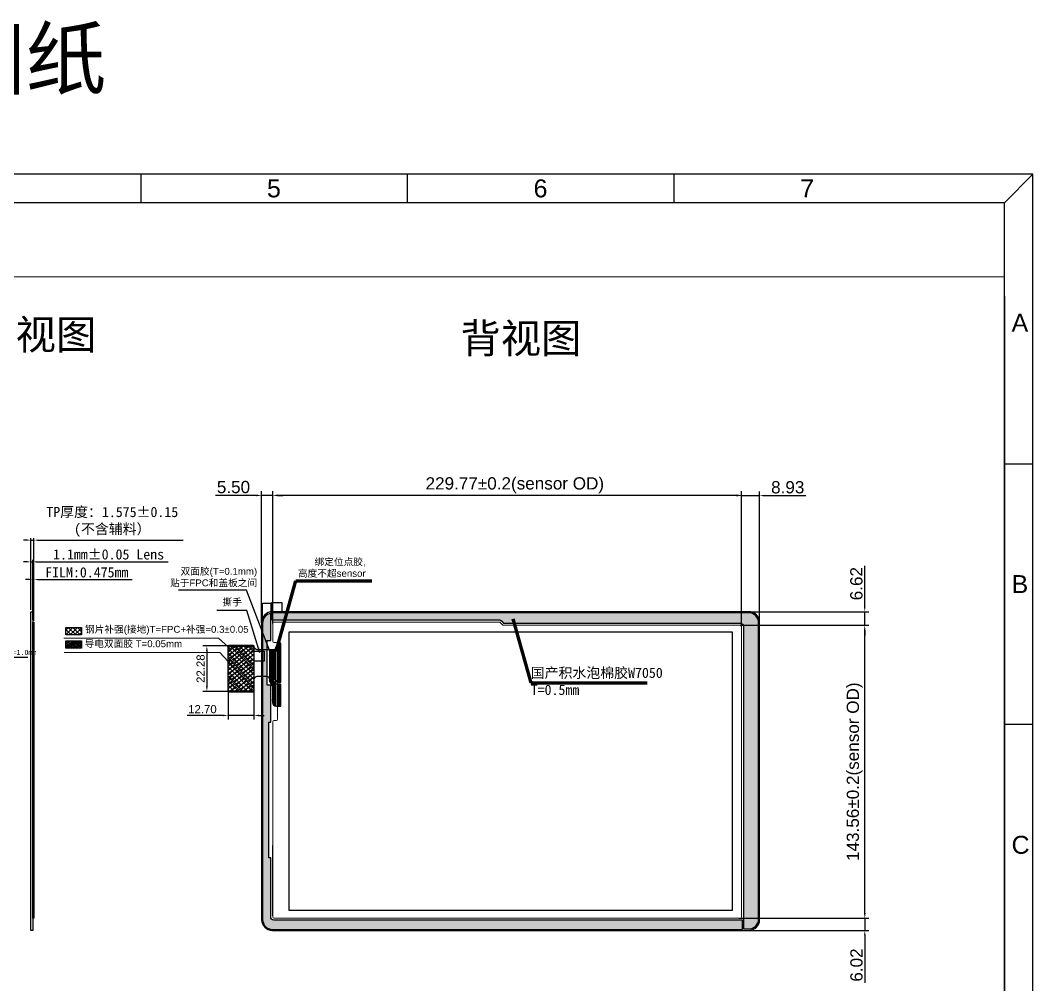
# Model space of a CAD drawing. Header units: millimetres. Extents: x 20905 to 43117, y -15595 to -5301.
# Drawn here: x 21383.3 to 21879.7, y -15150.6 to -14677.7 of the extents above; entities that cross this region are included whole.
import ezdxf

# ---------------------------------------------------------------- set-up
doc = ezdxf.new("R2010")
doc.units = ezdxf.units.MM
doc.header["$LTSCALE"] = 0.2
doc.header["$PDMODE"] = 35
for name, color, linetype in [('DIM', 4, 'Continuous'), ('FPC', 32, 'Continuous'), ('LENS', 6, 'Continuous'), ('SENSOR', 7, 'Continuous'), ('tape', 62, 'Continuous'), ('图形外框', 7, 'Continuous'), ('背胶', 2, 'Continuous')]:
    doc.layers.add(name, color=color, linetype=linetype)
doc.styles.get("Standard").update_dxf_attribs({"font": 'simhei.ttf'})
doc.styles.add('TXT', font='arial.ttf', dxfattribs={"height": 3.5})
doc.styles.add('宋体', font='arial.ttf')
doc.dimstyles.new('11', dxfattribs={"dimtxt": 4, "dimasz": 1.8, "dimexe": 1, "dimexo": 1, "dimgap": 1, "dimtad": 1, "dimzin": 9, "dimdsep": 46, "dimtxsty": 'Standard', "dimcen": 1, "dimclrd": 256, "dimclre": 256, "dimclrt": 256, "dimadec": 3, "dimazin": 0, "dimtfac": 1, "dimtmove": 0, "dimatfit": 3, "dimfxl": 1, "dimarcsym": 0})
doc.dimstyles.new('D00A', dxfattribs={"dimtxt": 3, "dimasz": 2, "dimexe": 1.25, "dimexo": 0.625, "dimtad": 0, "dimdsep": 46, "dimtxsty": '宋体', "dimcen": 2.5, "dimclrd": 3, "dimclre": 3, "dimclrt": 3, "dimadec": 0, "dimazin": 0, "dimtfac": 1, "dimtmove": 0, "dimatfit": 3, "dimfxl": 1, "dimarcsym": 0})
doc.dimstyles.new('D3.0', dxfattribs={"dimtxt": 3, "dimasz": 1.8, "dimexe": 1.2, "dimexo": 1.2, "dimgap": 1.2, "dimtad": 0, "dimzin": 1, "dimdsep": 46, "dimtxsty": '宋体', "dimcen": 0, "dimclrd": 3, "dimclre": 3, "dimclrt": 3, "dimadec": 0, "dimazin": 0, "dimtfac": 1, "dimtmove": 0, "dimatfit": 3, "dimfxl": 1, "dimlwd": 5, "dimlwe": 5, "dimarcsym": 0})
doc.dimstyles.get("Standard").update_dxf_attribs({"dimtxt": 4, "dimasz": 2.5, "dimexe": 1, "dimexo": 1, "dimtad": 1, "dimdsep": 46, "dimtxsty": '宋体', "dimcen": 0.09, "dimclrd": 256, "dimclre": 256, "dimclrt": 256, "dimadec": 0, "dimazin": 0, "dimtp": 0.005, "dimtm": 0.005, "dimtfac": 1, "dimtofl": 0, "dimtmove": 0, "dimatfit": 3, "dimfxl": 1, "dimtolj": 1, "dimlwd": -1, "dimlwe": -1, "dimarcsym": 0})
doc.dimstyles.new('STANDARD$0', dxfattribs={"dimtxt": 1.8, "dimasz": 2, "dimexe": 0.5, "dimexo": 0.6, "dimgap": 0.3, "dimtad": 0, "dimzin": 9, "dimdsep": 46, "dimtxsty": 'TXT', "dimcen": -2, "dimclrd": 256, "dimclre": 256, "dimclrt": 256, "dimadec": 1, "dimazin": 2, "dimtp": 0.2, "dimtm": 0.2, "dimtfac": 0.5, "dimtmove": 0, "dimatfit": 3, "dimfxl": 1, "dimtolj": 2, "dimarcsym": 0})

# ---------------------------------------------------------------- blocks, each defined once
blk = doc.blocks.new('*D79')
at = {"layer": 'Defpoints', "color": 0, "transparency": 16777216}
for p in [(21389.51, -14943.25), (21388.41, -14967.72), (21389.51, -14967.72)]:
    blk.add_point(p, dxfattribs=at)
at = {"layer": 'DIM', "lineweight": -2, "transparency": 16777216}
for p, q in [((21386.61, -14943.25), (21384.81, -14943.25)), ((21388.41, -14966.72), (21388.41, -14942.25)), ((21388.41, -14943.25), (21389.51, -14943.25)), ((21389.51, -14966.72), (21389.51, -14942.25)), ((21391.31, -14943.25), (21455.77, -14943.25))]:
    blk.add_line(p, q, dxfattribs=at)
at = {"layer": 'DIM', "transparency": 16777216}
for points in [[(21386.61, -14942.95), (21386.61, -14943.55), (21388.41, -14943.25)], [(21391.31, -14942.95), (21391.31, -14943.55), (21389.51, -14943.25)]]:
    blk.add_solid(points, dxfattribs=at)
at = {"layer": 'DIM', "lineweight": 9, "transparency": 16777216, "insert": (21426.59, -14939.63), "char_height": 5, "attachment_point": 5}
blk.add_mtext('1.1mm%%P0.05 Lens', dxfattribs=at)
blk = doc.blocks.new('*D19')
at = {"layer": 'Defpoints', "color": 0, "transparency": 16777216}
for p in [(21389.99, -14951.93), (21389.51, -14972.74), (21389.99, -14972.74)]:
    blk.add_point(p, dxfattribs=at)
at = {"layer": 'DIM', "lineweight": -2, "transparency": 16777216}
for p, q in [((21387.71, -14951.93), (21385.91, -14951.93)), ((21389.51, -14971.74), (21389.51, -14950.93)), ((21389.51, -14951.93), (21389.99, -14951.93)), ((21389.99, -14971.74), (21389.99, -14950.93)), ((21391.79, -14951.93), (21438.23, -14951.93))]:
    blk.add_line(p, q, dxfattribs=at)
at = {"layer": 'DIM', "transparency": 16777216}
for points in [[(21387.71, -14951.63), (21387.71, -14952.23), (21389.51, -14951.93)], [(21391.79, -14951.63), (21391.79, -14952.23), (21389.99, -14951.93)]]:
    blk.add_solid(points, dxfattribs=at)
at = {"layer": 'DIM', "lineweight": 9, "transparency": 16777216, "insert": (21415.91, -14948.41), "char_height": 5, "attachment_point": 5}
blk.add_mtext('FILM:0.475{\\A0;mm}', dxfattribs=at)
blk = doc.blocks.new('*D78')
at = {"layer": 'Defpoints', "color": 0, "transparency": 16777216}
for p in [(21389.99, -14932.58), (21388.41, -14967.72), (21389.99, -14973.12)]:
    blk.add_point(p, dxfattribs=at)
at = {"layer": 'DIM', "lineweight": -2, "transparency": 16777216}
for p, q in [((21386.61, -14932.58), (21384.81, -14932.58)), ((21388.41, -14966.72), (21388.41, -14931.58)), ((21388.41, -14932.58), (21389.99, -14932.58)), ((21389.99, -14972.12), (21389.99, -14931.58)), ((21391.79, -14932.58), (21463.2, -14932.58))]:
    blk.add_line(p, q, dxfattribs=at)
at = {"layer": 'DIM', "transparency": 16777216}
for points in [[(21386.61, -14932.28), (21386.61, -14932.88), (21388.41, -14932.58)], [(21391.79, -14932.28), (21391.79, -14932.88), (21389.99, -14932.58)]]:
    blk.add_solid(points, dxfattribs=at)
at = {"layer": 'DIM', "lineweight": 9, "transparency": 16777216, "insert": (21428.39, -14923.63), "char_height": 5, "attachment_point": 5}
blk.add_mtext('TP厚度：1.575%%P0.15\\P(不含辅料）', dxfattribs=at)
blk = doc.blocks.new('*D26')
at = {"layer": 'Defpoints', "color": 0, "transparency": 16777216}
for p in [(21736.88, -14910.62), (21507.1, -14973.91), (21736.88, -14975.59)]:
    blk.add_point(p, dxfattribs=at)
at = {"layer": 'DIM', "lineweight": -2, "transparency": 16777216}
for p, q in [((21507.1, -14973.41), (21507.1, -14908.62)), ((21736.88, -14975.09), (21736.88, -14908.62)), ((21509.6, -14910.62), (21734.38, -14910.62))]:
    blk.add_line(p, q, dxfattribs=at)
at = {"layer": 'DIM', "transparency": 16777216}
for points in [[(21509.6, -14910.2), (21509.6, -14911.04), (21507.1, -14910.62)], [(21734.38, -14910.2), (21734.38, -14911.04), (21736.88, -14910.62)]]:
    blk.add_solid(points, dxfattribs=at)
at = {"layer": 'DIM', "transparency": 16777216, "insert": (21625.78, -14905.68), "char_height": 6, "attachment_point": 5, "style": '宋体'}
blk.add_mtext('\\A2;229.77%%P0.2(sensor OD)', dxfattribs=at)
blk = doc.blocks.new('*D27')
at = {"layer": 'Defpoints', "color": 0, "transparency": 16777216}
for p in [(21736.2, -14974.34), (21797.35, -14974.34), (21735.06, -15117.9)]:
    blk.add_point(p, dxfattribs=at)
at = {"layer": 'DIM', "lineweight": -2, "transparency": 16777216}
for p, q in [((21736.7, -14974.34), (21799.35, -14974.34)), ((21797.35, -15115.4), (21797.35, -14976.84)), ((21735.56, -15117.9), (21799.35, -15117.9))]:
    blk.add_line(p, q, dxfattribs=at)
at = {"layer": 'DIM', "transparency": 16777216}
for points in [[(21796.93, -14976.84), (21797.77, -14976.84), (21797.35, -14974.34)], [(21796.93, -15115.4), (21797.77, -15115.4), (21797.35, -15117.9)]]:
    blk.add_solid(points, dxfattribs=at)
at = {"layer": 'DIM', "transparency": 16777216, "insert": (21792.42, -15046.12), "char_height": 6, "attachment_point": 5, "rotation": 90, "style": '宋体'}
blk.add_mtext('\\A2;143.56%%P0.2(sensor OD)', dxfattribs=at)
blk = doc.blocks.new('*D28')
at = {"layer": 'Defpoints', "color": 0, "transparency": 16777216}
for p in [(21745.8, -14910.79), (21736.88, -14975.59), (21745.8, -14975.78)]:
    blk.add_point(p, dxfattribs=at)
at = {"layer": 'DIM', "lineweight": -2, "transparency": 16777216}
for p, q in [((21736.88, -14975.09), (21736.88, -14908.79)), ((21745.8, -14975.28), (21745.8, -14908.79)), ((21734.38, -14910.79), (21731.88, -14910.79)), ((21736.88, -14910.79), (21745.8, -14910.79)), ((21748.3, -14910.79), (21768.4, -14910.79))]:
    blk.add_line(p, q, dxfattribs=at)
at = {"layer": 'DIM', "transparency": 16777216}
for points in [[(21734.38, -14910.37), (21734.38, -14911.2), (21736.88, -14910.79)], [(21748.3, -14910.37), (21748.3, -14911.2), (21745.8, -14910.79)]]:
    blk.add_solid(points, dxfattribs=at)
at = {"layer": 'DIM', "transparency": 16777216, "insert": (21759.6, -14906.72), "char_height": 6, "attachment_point": 5, "style": '宋体'}
blk.add_mtext('\\A2;8.93', dxfattribs=at)
blk = doc.blocks.new('*D29')
at = {"layer": 'Defpoints', "color": 0, "transparency": 16777216}
for p in [(21735.06, -15117.9), (21737.02, -15123.92), (21797.39, -15123.92)]:
    blk.add_point(p, dxfattribs=at)
at = {"layer": 'DIM', "lineweight": -2, "transparency": 16777216}
for p, q in [((21797.39, -15115.4), (21797.39, -15112.9)), ((21735.56, -15117.9), (21799.39, -15117.9)), ((21797.39, -15117.9), (21797.39, -15123.92)), ((21737.52, -15123.92), (21799.39, -15123.92)), ((21797.39, -15126.42), (21797.39, -15149.69))]:
    blk.add_line(p, q, dxfattribs=at)
at = {"layer": 'DIM', "transparency": 16777216}
for points in [[(21796.98, -15115.4), (21797.81, -15115.4), (21797.39, -15117.9)], [(21796.98, -15126.42), (21797.81, -15126.42), (21797.39, -15123.92)]]:
    blk.add_solid(points, dxfattribs=at)
at = {"layer": 'DIM', "transparency": 16777216, "insert": (21793.33, -15140.91), "char_height": 6, "attachment_point": 5, "rotation": 90, "style": '宋体'}
blk.add_mtext('\\A2;6.02', dxfattribs=at)
blk = doc.blocks.new('*D30')
at = {"layer": 'Defpoints', "color": 0, "transparency": 16777216}
for p in [(21501.6, -14910.66), (21501.6, -14973.64), (21507.1, -14973.91)]:
    blk.add_point(p, dxfattribs=at)
at = {"layer": 'DIM', "lineweight": -2, "transparency": 16777216}
for p, q in [((21501.6, -14973.14), (21501.6, -14908.66)), ((21507.1, -14973.41), (21507.1, -14908.66)), ((21499.1, -14910.66), (21479.04, -14910.66)), ((21507.1, -14910.66), (21501.6, -14910.66)), ((21509.6, -14910.66), (21512.1, -14910.66))]:
    blk.add_line(p, q, dxfattribs=at)
at = {"layer": 'DIM', "transparency": 16777216}
for points in [[(21499.1, -14910.24), (21499.1, -14911.08), (21501.6, -14910.66)], [(21509.6, -14910.24), (21509.6, -14911.08), (21507.1, -14910.66)]]:
    blk.add_solid(points, dxfattribs=at)
at = {"layer": 'DIM', "transparency": 16777216, "insert": (21487.82, -14906.6), "char_height": 6, "attachment_point": 5, "style": '宋体'}
blk.add_mtext('\\A2;5.50', dxfattribs=at)
blk = doc.blocks.new('*D39')
at = {"layer": 'Defpoints', "color": 0, "transparency": 16777216}
for p in [(21739.85, -14967.72), (21797.35, -14967.72), (21735.87, -14974.34)]:
    blk.add_point(p, dxfattribs=at)
at = {"layer": 'DIM', "lineweight": -2, "transparency": 16777216}
for p, q in [((21797.35, -14965.22), (21797.35, -14945.17)), ((21740.35, -14967.72), (21799.35, -14967.72)), ((21797.35, -14974.34), (21797.35, -14967.72)), ((21736.37, -14974.34), (21799.35, -14974.34)), ((21797.35, -14976.84), (21797.35, -14979.34))]:
    blk.add_line(p, q, dxfattribs=at)
at = {"layer": 'DIM', "transparency": 16777216}
for points in [[(21796.93, -14965.22), (21797.77, -14965.22), (21797.35, -14967.72)], [(21796.93, -14976.84), (21797.77, -14976.84), (21797.35, -14974.34)]]:
    blk.add_solid(points, dxfattribs=at)
at = {"layer": 'DIM', "transparency": 16777216, "insert": (21793.29, -14953.94), "char_height": 6, "attachment_point": 5, "rotation": 90, "style": '宋体'}
blk.add_mtext('\\A2;6.62', dxfattribs=at)
blk = doc.blocks.new('*D31')
at = {"layer": 'Defpoints', "color": 0, "transparency": 16777216}
for p in [(21485.15, -15005.38), (21497.85, -15005.05), (21485.15, -15018.55)]:
    blk.add_point(p, dxfattribs=at)
at = {"layer": 'DIM', "lineweight": -2, "transparency": 16777216}
for p, q in [((21485.15, -15005.88), (21485.15, -15020.55)), ((21497.85, -15005.55), (21497.85, -15020.55)), ((21482.65, -15018.55), (21465.04, -15018.55)), ((21497.85, -15018.55), (21485.15, -15018.55)), ((21500.35, -15018.55), (21502.85, -15018.55))]:
    blk.add_line(p, q, dxfattribs=at)
at = {"layer": 'DIM', "transparency": 16777216}
for points in [[(21482.65, -15018.13), (21482.65, -15018.96), (21485.15, -15018.55)], [(21500.35, -15018.13), (21500.35, -15018.96), (21497.85, -15018.55)]]:
    blk.add_solid(points, dxfattribs=at)
at = {"layer": 'DIM', "transparency": 16777216, "insert": (21472.6, -15015.5), "char_height": 4, "attachment_point": 5, "style": '宋体'}
blk.add_mtext('\\A2;12.70', dxfattribs=at)
blk = doc.blocks.new('*D32')
at = {"layer": 'Defpoints', "color": 0, "transparency": 16777216}
for p in [(21487.2, -14984.47), (21474.78, -15006.75), (21488.8, -15006.75)]:
    blk.add_point(p, dxfattribs=at)
at = {"layer": 'DIM', "lineweight": -2, "transparency": 16777216}
for p, q in [((21486.7, -14984.47), (21472.78, -14984.47)), ((21474.78, -14986.97), (21474.78, -15004.25)), ((21488.3, -15006.75), (21472.78, -15006.75))]:
    blk.add_line(p, q, dxfattribs=at)
at = {"layer": 'DIM', "transparency": 16777216}
for points in [[(21474.36, -14986.97), (21475.19, -14986.97), (21474.78, -14984.47)], [(21474.36, -15004.25), (21475.19, -15004.25), (21474.78, -15006.75)]]:
    blk.add_solid(points, dxfattribs=at)
at = {"layer": 'DIM', "transparency": 16777216, "insert": (21471.73, -14995.61), "char_height": 4, "attachment_point": 5, "rotation": 90, "style": '宋体'}
blk.add_mtext('\\A2;22.28', dxfattribs=at)

msp = doc.modelspace()

# ---------------------------------------------------------------- hatches: boundary and pattern name
at = {"layer": 'FPC'}
h = msp.add_hatch(dxfattribs=at)
h.set_pattern_fill('ANSI37', color=0, scale=0.5, style=0)
h.set_pattern_definition([(45, (2578.6097, -2341.3804), (-1.12253202, 1.12253202), []), (135, (2578.6097, -2341.3804), (-1.12253202, -1.12253202), [])])
h.paths.add_polyline_path([(21405.5646, -14975.4645), (21413.3514, -14975.4645), (21413.3514, -14979.0992), (21405.5646, -14979.0992)])
h = msp.add_hatch(dxfattribs=at)
h.set_pattern_fill('ANSI31', color=6, scale=0.2, angle=345, style=0)
h.set_pattern_definition([(30, (2718.9628, -2274.9424), (-0.3175, 0.549926131), [])])
h.paths.add_polyline_path([(21405.5646, -14981.9387), (21413.3514, -14981.9387), (21413.3514, -14985.5733), (21405.5646, -14985.5733)])
h = msp.add_hatch(dxfattribs=at)
h.set_pattern_fill('ANSI37', color=0, scale=0.5, style=0)
h.set_pattern_definition([(45, (2585.9847, -2341.3804), (-1.12253202, 1.12253202), []), (135, (2585.9847, -2341.3804), (-1.12253202, -1.12253202), [])])
edge = h.paths.add_edge_path()
edge.add_line((21485.1503, -15005.9035), (21485.1503, -14984.823))
edge.add_arc((21485.5003, -14984.823), 0.35, 90, 180, ccw=False)
edge.add_line((21485.5003, -14984.473), (21497.5003, -14984.473))
edge.add_arc((21497.5003, -14984.823), 0.35, -0.012932, 90, ccw=False)
edge.add_arc((21499.5003, -14984.8235), 1.65, 179.987068, 180)
edge.add_line((21497.8503, -14984.8235), (21497.8503, -15006.2535))
edge.add_arc((21497.3503, -15006.2535), 0.5, -90, 0, ccw=False)
edge.add_line((21497.3503, -15006.7535), (21486.0003, -15006.7535))
edge.add_arc((21486.0003, -15005.9035), 0.85, 180, 270, ccw=False)
h = msp.add_hatch(dxfattribs=at)
h.set_pattern_fill('ANSI31', color=6, scale=0.5, angle=345, style=0)
h.set_pattern_definition([(30, (2585.9847, -2341.3804), (-0.79375, 1.37481533), [])])
edge = h.paths.add_edge_path()
edge.add_line((21485.2503, -15005.9035), (21485.2503, -14984.823))
edge.add_arc((21485.5003, -14984.823), 0.25, 90, 180, ccw=False)
edge.add_line((21485.5003, -14984.573), (21497.5003, -14984.573))
edge.add_arc((21497.5003, -14984.823), 0.25, -0.012932, 90, ccw=False)
edge.add_arc((21499.5003, -14984.8235), 1.75, 179.987068, 180)
edge.add_line((21497.7503, -14984.8235), (21497.7503, -15006.2535))
edge.add_arc((21497.3503, -15006.2535), 0.4, 270, 360, ccw=False)
edge.add_line((21497.3503, -15006.6535), (21486.0003, -15006.6535))
edge.add_arc((21486.0003, -15005.9035), 0.75, 180, 270, ccw=False)
h = msp.add_hatch(dxfattribs=at)
h.set_pattern_fill('ANSI36', color=1, scale=0.1, style=0)
h.set_pattern_definition([(45, (-1493.94536, -1485.4589), (0.1683798023, 0.6173926083), [0.79375, -0.15875, 0, -0.15875])])
edge = h.paths.add_edge_path()
edge.add_line((21508.6453, -15000.6705), (21508.6453, -14985.9066))
edge.add_arc((21507.4231, -14984.3235), 2, 270, 307.667217, ccw=False)
edge.add_line((21507.4231, -14986.3235), (21505.5205, -14986.3235))
edge.add_line((21505.5205, -14986.3235), (21505.5205, -15001.5724))
edge.add_arc((21506.5205, -15001.5724), 1, 180, 210)
edge.add_line((21505.6545, -15002.0724), (21506.8063, -15004.0674))
edge.add_arc((21505.9403, -15004.5674), 1, 0, 30, ccw=False)
edge.add_line((21506.9403, -15004.5674), (21506.9403, -15012.0468))
edge.add_arc((21508.9403, -15012.0468), 2, 180, 261.517794)
edge.add_line((21508.6453, -15014.0249), (21508.6453, -15003.1574))
edge.add_arc((21508.9306, -15002.7468), 0.5, 210, 235.203522, ccw=False)
edge.add_line((21508.4976, -15002.9968), (21507.5875, -15001.4205))
edge.add_arc((21508.0205, -15001.1705), 0.5, 90, 210, ccw=False)
edge.add_line((21508.0205, -15000.6705), (21508.6453, -15000.6705))
at = {"layer": 'SENSOR'}
msp.add_hatch(color=256, dxfattribs=at).paths.add_polyline_path([(21509.4453, -15014.0742), (21508.4453, -15014.0742), (21508.4453, -14985.0842), (21509.4453, -14985.0842)])
at = {"layer": '背胶'}
h = msp.add_hatch(dxfattribs=at)
h.set_pattern_fill('ANSI36', color=256, scale=0.25, style=0)
h.set_pattern_definition([(45, (-1493.94536, -1485.4589), (0.420949506, 1.54348152), [1.984375, -0.396875, 0, -0.396875])])
edge = h.paths.add_edge_path()
edge.add_line((21737.8753, -15123.223), (21740.4533, -15123.223))
edge.add_arc((21740.4533, -15118.373), 4.85, 270, 360)
edge.add_line((21745.3033, -15118.373), (21745.3033, -14973.073))
edge.add_arc((21740.4533, -14973.073), 4.85, 0, 90)
edge.add_line((21740.4533, -14968.223), (21506.9533, -14968.223))
edge.add_arc((21506.9533, -14973.073), 4.85, 90, 94.114656)
edge.add_line((21506.6053, -14968.2355), (21506.6053, -14971.743))
edge.add_line((21506.6053, -14971.743), (21618.2102, -14971.743))
edge.add_arc((21618.2102, -14973.243), 1.5, 41.531902, 90, ccw=False)
edge.add_line((21619.3331, -14972.2485), (21620.2848, -14973.323))
edge.add_line((21620.2848, -14973.323), (21736.3753, -14973.323))
edge.add_arc((21736.3753, -14974.823), 1.5, 0, 90, ccw=False)
edge.add_line((21737.8753, -14974.823), (21737.8753, -15123.223))
edge = h.paths.add_edge_path()
edge.add_line((21737.3753, -15123.423), (21737.3753, -15118.903))
edge.add_line((21737.3753, -15118.903), (21507.6053, -15118.903))
edge.add_arc((21507.6053, -15117.403), 1.5, 180, 270, ccw=False)
edge.add_line((21506.1053, -15117.403), (21506.1053, -15088.332))
edge.add_line((21506.1053, -15088.332), (21505.1053, -15088.332))
edge.add_line((21505.1053, -15088.332), (21505.1053, -15021.7922))
edge.add_line((21505.1053, -15021.7922), (21506.1053, -15021.7922))
edge.add_line((21506.1053, -15021.7922), (21506.1053, -15003.7557))
edge.add_line((21506.1053, -15003.7557), (21504.2703, -15003.7557))
edge.add_line((21504.2703, -15003.7557), (21504.2703, -14981.7875))
edge.add_line((21504.2703, -14981.7875), (21506.1053, -14981.7875))
edge.add_line((21506.1053, -14981.7875), (21506.1053, -14968.4977))
edge.add_arc((21506.9533, -14973.273), 4.85, 100.069659, 180)
edge.add_line((21502.1033, -14973.273), (21502.1033, -15118.573))
edge.add_arc((21506.9533, -15118.573), 4.85, 180, 270)
edge.add_line((21506.9533, -15123.423), (21737.3753, -15123.423))

# ---------------------------------------------------------------- linework, layer by layer
msp.add_line((21865.8695, -14812.9289), (21865.8695, -15317.7209))
at = {"color": 6}
msp.add_lwpolyline([(21497.7503, -14987.0011), (21502.8503, -14987.0011), (21502.8503, -14992.0011), (21497.7503, -14992.0011)], dxfattribs=at)
at = {"layer": 'FPC', "color": 0}
msp.add_lwpolyline([(21405.5646, -14975.4645), (21413.3514, -14975.4645), (21413.3514, -14979.0992), (21405.5646, -14979.0992)], close=True, dxfattribs=at)
at = {"layer": 'FPC', "color": 6}
msp.add_lwpolyline([(21405.5646, -14981.9387), (21413.3514, -14981.9387), (21413.3514, -14985.5733), (21405.5646, -14985.5733)], close=True, dxfattribs=at)
at = {"layer": 'FPC'}
msp.add_lwpolyline([(21510.8453, -15003.2468), (21508.9306, -15003.2468, -0.26794919), (21508.4976, -15002.9968), (21507.5875, -15001.4205, -1), (21508.4535, -15000.9205), (21509.0749, -15001.9968, 0.26794919), (21509.508, -15002.2468), (21510.8453, -15002.2468, 0.41421356), (21511.0453, -15002.0468), (21511.0453, -14983.2468, 0.41421356), (21510.8453, -14983.0468), (21509.7453, -14983.0468, 0.41421356), (21509.5453, -14983.2468), (21509.5453, -14984.6155, -0.19891237), (21509.2524, -14985.3226), (21508.8373, -14985.7377, -0.19891237), (21507.4231, -14986.3235), (21499.5003, -14986.3235, -0.41427967), (21498.0003, -14984.8231, 0.41427967), (21497.5003, -14984.323), (21485.5003, -14984.323, 0.41421356), (21485.0003, -14984.823), (21485.0003, -15006.4035, 0.41421356), (21485.5003, -15006.9035), (21497.5003, -15006.9035, 0.41421356), (21498.0003, -15006.4035), (21498.0003, -15000.823, -0.41421356), (21499.5003, -14999.323), (21504.0205, -14999.323, -0.41421356), (21505.5205, -15000.823), (21505.5205, -15001.5724, 0.1316525), (21505.6545, -15002.0724), (21506.8063, -15004.0674, -0.1316525), (21506.9403, -15004.5674), (21506.9403, -15012.0468, 0.41421356), (21508.9403, -15014.0468), (21510.8453, -15014.0468, 0.41421356), (21511.0453, -15013.8468), (21511.0453, -15003.4468, 0.41421356)], format="xyb", close=True, dxfattribs=at)
at = {"layer": 'FPC', "color": 0}
msp.add_lwpolyline([(21485.1503, -15005.9035), (21485.1503, -14984.823, -0.41421356), (21485.5003, -14984.473), (21497.5003, -14984.473, -0.41427967), (21497.8503, -14984.8231, 0.00005643), (21497.8503, -14984.8235), (21497.8503, -15006.2535, -0.41421356), (21497.3503, -15006.7535), (21486.0003, -15006.7535, -0.41421356)], format="xyb", close=True, dxfattribs=at)
at = {"layer": 'FPC', "color": 6}
msp.add_lwpolyline([(21485.2503, -15005.9035), (21485.2503, -14984.823, -0.41421356), (21485.5003, -14984.573), (21497.5003, -14984.573, -0.41427967), (21497.7503, -14984.8231, 0.00005643), (21497.7503, -14984.8235), (21497.7503, -15006.2535, -0.41421356), (21497.3503, -15006.6535), (21486.0003, -15006.6535, -0.41421356)], format="xyb", close=True, dxfattribs=at)
at = {"layer": 'FPC', "color": 1}
msp.add_lwpolyline([(21508.6453, -15000.6705), (21508.6453, -14985.9066, -0.16585027), (21507.4231, -14986.3235), (21505.5205, -14986.3235), (21505.5205, -15001.5724, 0.1316525), (21505.6545, -15002.0724), (21506.8063, -15004.0674, -0.1316525), (21506.9403, -15004.5674), (21506.9403, -15012.0468, 0.37148842), (21508.6453, -15014.0249), (21508.6453, -15003.1574, -0.11041658), (21508.4976, -15002.9968), (21507.5875, -15001.4205, -0.57735027), (21508.0205, -15000.6705)], format="xyb", close=True, dxfattribs=at)
at = {"layer": 'FPC', "linetype": 'Continuous'}
for points in [[(21510.3953, -14985.2468), (21510.3953, -14984.9468), (21510.8453, -14984.9468), (21510.8453, -14984.6468), (21509.6453, -14984.6468), (21509.6453, -14984.9468), (21510.0953, -14984.9468), (21510.0953, -14985.2468), (21509.6453, -14985.2468), (21509.6453, -14985.5468), (21510.8453, -14985.5468), (21510.8453, -14985.2468)], [(21509.6453, -14985.8468), (21509.6453, -14986.1468), (21510.8453, -14986.1468), (21510.8453, -14985.8468)], [(21509.6453, -14986.4468), (21509.6453, -14986.7468), (21510.8453, -14986.7468), (21510.8453, -14986.4468)], [(21509.6453, -14987.0468), (21509.6453, -14987.3468), (21510.8453, -14987.3468), (21510.8453, -14987.0468)], [(21509.6453, -14987.6468), (21509.6453, -14987.9468), (21510.8453, -14987.9468), (21510.8453, -14987.6468)], [(21509.6453, -14988.2468), (21509.6453, -14988.5468), (21510.8453, -14988.5468), (21510.8453, -14988.2468)], [(21509.7453, -14983.4468), (21509.7453, -14984.3468), (21510.8453, -14984.3468), (21510.8453, -14983.4468)], [(21509.6453, -14988.8468), (21509.6453, -14989.1468), (21510.8453, -14989.1468), (21510.8453, -14988.8468)], [(21509.6453, -14989.4468), (21509.6453, -14989.7468), (21510.8453, -14989.7468), (21510.8453, -14989.4468)], [(21509.6453, -14990.0468), (21509.6453, -14990.3468), (21510.8453, -14990.3468), (21510.8453, -14990.0468)], [(21509.6453, -14990.6468), (21509.6453, -14990.9468), (21510.8453, -14990.9468), (21510.8453, -14990.6468)], [(21509.6453, -14991.2468), (21509.6453, -14991.5468), (21510.8453, -14991.5468), (21510.8453, -14991.2468)], [(21509.6453, -14991.8468), (21509.6453, -14992.1468), (21510.8453, -14992.1468), (21510.8453, -14991.8468)], [(21510.3953, -15003.4468), (21510.3953, -15003.7468), (21510.8453, -15003.7468), (21510.8453, -15004.0468), (21509.6453, -15004.0468), (21509.6453, -15003.7468), (21510.0953, -15003.7468), (21510.0953, -15003.4468)], [(21509.6453, -15004.6468), (21509.6453, -15004.3468), (21510.8453, -15004.3468), (21510.8453, -15004.6468)], [(21509.6453, -15005.2468), (21509.6453, -15004.9468), (21510.8453, -15004.9468), (21510.8453, -15005.2468)], [(21509.6453, -15005.8468), (21509.6453, -15005.5468), (21510.8453, -15005.5468), (21510.8453, -15005.8468)], [(21509.6453, -15006.4468), (21509.6453, -15006.1468), (21510.8453, -15006.1468), (21510.8453, -15006.4468)], [(21509.6453, -15007.0468), (21509.6453, -15006.7468), (21510.8453, -15006.7468), (21510.8453, -15007.0468)], [(21509.6453, -15007.6468), (21509.6453, -15007.3468), (21510.8453, -15007.3468), (21510.8453, -15007.6468)], [(21509.6453, -15008.2468), (21509.6453, -15007.9468), (21510.8453, -15007.9468), (21510.8453, -15008.2468)], [(21509.6453, -15008.8468), (21509.6453, -15008.5468), (21510.8453, -15008.5468), (21510.8453, -15008.8468)], [(21509.6453, -15009.4468), (21509.6453, -15009.1468), (21510.8453, -15009.1468), (21510.8453, -15009.4468)], [(21509.6453, -15010.0468), (21509.6453, -15009.7468), (21510.8453, -15009.7468), (21510.8453, -15010.0468)], [(21509.6453, -15010.6468), (21509.6453, -15010.3468), (21510.8453, -15010.3468), (21510.8453, -15010.6468)], [(21509.6453, -15011.2468), (21509.6453, -15010.9468), (21510.8453, -15010.9468), (21510.8453, -15011.2468)], [(21509.6453, -15011.8468), (21509.6453, -15011.5468), (21510.8453, -15011.5468), (21510.8453, -15011.8468)], [(21509.6453, -15012.4468), (21509.6453, -15012.1468), (21510.8453, -15012.1468), (21510.8453, -15012.4468)], [(21510.3953, -15013.0468), (21510.3953, -15013.3468), (21510.8453, -15013.3468), (21510.8453, -15013.6468), (21509.6453, -15013.6468), (21509.6453, -15013.3468), (21510.0953, -15013.3468), (21510.0953, -15013.0468), (21509.6453, -15013.0468), (21509.6453, -15012.7468), (21510.8453, -15012.7468), (21510.8453, -15013.0468)]]:
    msp.add_lwpolyline(points, close=True, dxfattribs=at)
at = {"layer": 'FPC'}
for points in [[(21509.6453, -14992.4468), (21509.6453, -14992.7468), (21510.8453, -14992.7468), (21510.8453, -14992.4468)], [(21509.6453, -14993.0468), (21509.6453, -14993.3468), (21510.8453, -14993.3468), (21510.8453, -14993.0468)], [(21509.6453, -14993.6468), (21509.6453, -14993.9468), (21510.8453, -14993.9468), (21510.8453, -14993.6468)], [(21509.6453, -14994.2468), (21509.6453, -14994.5468), (21510.8453, -14994.5468), (21510.8453, -14994.2468)], [(21509.6453, -14994.8468), (21509.6453, -14995.1468), (21510.8453, -14995.1468), (21510.8453, -14994.8468)], [(21509.6453, -14995.4468), (21509.6453, -14995.7468), (21510.8453, -14995.7468), (21510.8453, -14995.4468)], [(21509.6453, -14996.0468), (21509.6453, -14996.3468), (21510.8453, -14996.3468), (21510.8453, -14996.0468)], [(21509.6453, -14996.6468), (21509.6453, -14996.9468), (21510.8453, -14996.9468), (21510.8453, -14996.6468)], [(21509.6453, -14997.2468), (21509.6453, -14997.5468), (21510.8453, -14997.5468), (21510.8453, -14997.2468)], [(21509.6453, -14997.8468), (21509.6453, -14998.1468), (21510.8453, -14998.1468), (21510.8453, -14997.8468)], [(21509.6453, -14998.4468), (21509.6453, -14998.7468), (21510.8453, -14998.7468), (21510.8453, -14998.4468)], [(21509.6453, -14999.0468), (21509.6453, -14999.3468), (21510.8453, -14999.3468), (21510.8453, -14999.0468)], [(21509.6453, -14999.6468), (21509.6453, -14999.9468), (21510.8453, -14999.9468), (21510.8453, -14999.6468)], [(21509.6453, -15000.2468), (21509.6453, -15000.5468), (21510.8453, -15000.5468), (21510.8453, -15000.2468)], [(21509.6453, -15000.8468), (21509.6453, -15001.1468), (21510.8453, -15001.1468), (21510.8453, -15000.8468)], [(21510.3953, -15002.0468), (21510.3953, -15001.7468), (21510.8453, -15001.7468), (21510.8453, -15001.4468), (21509.6453, -15001.4468), (21509.6453, -15001.7468), (21510.0953, -15001.7468), (21510.0953, -15002.0468)]]:
    msp.add_lwpolyline(points, close=True, dxfattribs=at)
at = {"layer": 'LENS', "linetype": 'Continuous'}
for points in [[(21389.5115, -14967.723), (21389.5115, -15123.923), (21388.4115, -15123.923), (21388.4115, -14967.723)], [(21732.4913, -14977.643), (21514.9153, -14977.643), (21514.9153, -15114.003), (21732.4913, -15114.003)]]:
    msp.add_lwpolyline(points, close=True, dxfattribs=at)
msp.add_lwpolyline([(21745.8033, -14973.073, 0.41421356), (21740.4533, -14967.723), (21506.9533, -14967.723, 0.41421356), (21501.6033, -14973.073), (21501.6033, -15118.573, 0.41421356), (21506.9533, -15123.923), (21740.4533, -15123.923, 0.41421356), (21745.8033, -15118.573)], format="xyb", close=True, dxfattribs=at)
at = {"layer": 'SENSOR'}
msp.add_lwpolyline([(21389.9865, -15117.903), (21389.5115, -15117.903), (21389.5115, -14972.743), (21389.9865, -14972.743)], close=True, dxfattribs=at)
at = {"layer": 'SENSOR', "linetype": 'Continuous', "lineweight": 15}
msp.add_lwpolyline([(21619.7029, -14974.1743), (21618.5845, -14972.9115, 0.21469223), (21618.2102, -14972.743), (21507.6033, -14972.743, 0.41421356), (21507.1033, -14973.243), (21507.1033, -14982.2313, 0.41421356), (21507.6033, -14982.7313), (21508.9453, -14982.7313, -0.41421356), (21509.4453, -14983.2313), (21509.4453, -15020.5513, -0.41421356), (21508.9453, -15021.0513), (21507.6033, -15021.0513, 0.41421356), (21507.1033, -15021.5513), (21507.1033, -15117.403, 0.41421356), (21507.6033, -15117.903), (21736.3753, -15117.903, 0.41421356), (21736.8753, -15117.403), (21736.8753, -14974.8428, 0.41421356), (21736.3753, -14974.3428), (21620.0772, -14974.3428, -0.21469223)], format="xyb", close=True, dxfattribs=at)
msp.add_lwpolyline([(21509.4453, -15014.0742), (21508.4453, -15014.0742), (21508.4453, -14985.0842), (21509.4453, -14985.0842)], close=True, dxfattribs=at)
at = {"layer": 'tape', "linetype": 'Continuous'}
msp.add_line((21507.1053, -15116.823), (21507.1053, -15082.332), dxfattribs=at)
at = {"layer": '图形外框'}
for points in [[(20905.4791, -14753.119), (20905.4791, -15421.9241), (21879.7395, -15421.9241), (21879.7395, -14753.119)], [(20919.3459, -14767.1991), (20919.3459, -15407.844), (21865.8727, -15407.844), (21865.8727, -14767.1991)]]:
    msp.add_lwpolyline(points, close=True, dxfattribs=at)
for points in [[(21442.3213, -14753.119), (21442.3213, -14767.1991)], [(21573.0651, -14753.119), (21573.0651, -14767.1991)], [(21703.809, -14753.119), (21703.809, -14767.1991)], [(21865.8727, -14800.2458), (21865.8727, -14784.7992), (21865.8727, -14767.1991), (21879.7395, -14753.119)], [(21879.7395, -14895.3281), (21865.8727, -14895.3281)], [(21879.7395, -15022.9712), (21865.8727, -15022.9712)]]:
    msp.add_lwpolyline(points, dxfattribs=at)
at = {"layer": '图形外框', "lineweight": 0}
msp.add_lwpolyline([(20919.3459, -14803.5332), (21865.8727, -14803.5332)], dxfattribs=at)
at = {"layer": '背胶', "color": 1}
msp.add_lwpolyline([(21502.1033, -14973.273), (21502.1033, -14963.4977), (21506.1053, -14963.4977), (21506.1053, -14968.4977)], dxfattribs=at)
msp.add_lwpolyline([(21511.6053, -14968.223), (21506.6053, -14968.223), (21506.6053, -14963.223), (21511.6053, -14963.223)], close=True, dxfattribs=at)
at = {"layer": '背胶', "linetype": 'Continuous'}
for points in [[(21737.3753, -15123.423), (21737.3753, -15118.903), (21507.6053, -15118.903, -0.41421356), (21506.1053, -15117.403), (21506.1053, -15088.332), (21505.1053, -15088.332), (21505.1053, -15021.7922), (21506.1053, -15021.7922), (21506.1053, -15003.7557), (21504.2703, -15003.7557), (21504.2703, -14981.7875), (21506.1053, -14981.7875), (21506.1053, -14968.4977, 0.36362606), (21502.1033, -14973.273), (21502.1033, -15118.573, 0.41421356), (21506.9533, -15123.423)], [(21737.8753, -15123.223), (21740.4533, -15123.223, 0.41421356), (21745.3033, -15118.373), (21745.3033, -14973.073, 0.41421356), (21740.4533, -14968.223), (21506.9533, -14968.223, 0.0179555), (21506.6053, -14968.2355), (21506.6053, -14971.743), (21618.2102, -14971.743, -0.21469223), (21619.3331, -14972.2485), (21620.2848, -14973.323), (21736.3753, -14973.323, -0.41421356), (21737.8753, -14974.823)]]:
    msp.add_lwpolyline(points, format="xyb", close=True, dxfattribs=at)

# ---------------------------------------------------------------- texts
at = {"color": 2, "lineweight": 0, "char_height": 3.3918, "attachment_point": 6, "style": '宋体'}
for s, insert, width in [('绑定位点胶,\\P高度不超sensor', (21552.6402, -14946.2603), 49.975462), ('{\\fSimSun|b0|i0|c134|p2;双面胶}(T=0.1mm)\\P{\\fSimSun|b0|i0|c134|p2;贴于}FPC{\\fSimSun|b0|i0|c134|p2;和盖板之间}', (21499.4354, -14950.9234), 63.012082)]:
    msp.add_mtext(s, dxfattribs=dict(at, insert=insert, width=width))
at = {"attachment_point": 1, "style": '宋体'}
for s, insert, char_height, width in [('{\\fSimSun|b0|i0|c134|p2;撕手}', (21482.4943, -14961.2795), 3.3918, 9.866026), ('{\\fSimSun|b0|i0|c134|p2;钢片补强}({\\fSimSun|b0|i0|c134|p2;接地})T=FPC+{\\fSimSun|b0|i0|c134|p2;补强}=0.3%%P0.05', (21415.01, -14974.6205), 3.3917996, 82.358482), ('导电双面胶 T=0.05mm \\P', (21414.8119, -14981.6954), 3.3918, 51.117655), ('{\\fSimSun|b0|i0|c134|p2;\\C0;FH34SRJ-6S-0.5SH,H=1.0mm}', (21344.24, -14986.3375), 2.5, 42.750889)]:
    msp.add_mtext(s, dxfattribs=dict(at, insert=insert, char_height=char_height, width=width))
at = {"layer": 'DIM', "insert": (21633.5726, -14995.1421), "char_height": 5, "width": 104.939212, "attachment_point": 1, "style": '宋体'}
msp.add_mtext('{\\fSimHei|b0|i0|c134|p49;国产积水泡棉胶W7050\\PT=0.5mm}', dxfattribs=at)
at = {"layer": '图形外框', "style": '宋体'}
for s, p in [('5', (21504.2265, -14764.5591)), ('6', (21634.9703, -14764.5591)), ('7', (21765.7142, -14764.5591)), ('A', (21869.3394, -14830.4258)), ('B', (21869.3394, -14958.5547)), ('C', (21869.3394, -15086.3739))]:
    msp.add_text(s, height=8.8001, dxfattribs=at).set_placement(p)
at = {"layer": '图形外框', "lineweight": 0, "attachment_point": 1, "style": '宋体'}
for s, insert, char_height, width in [('{\\fSimSun|b0|i0|c134|p54;\\H0.7552x;TP图纸}', (21306.9668, -14681.9964), 38.389644, 219.873755), ('{\\fSimSun|b0|i0|c134|p54;\\H0.7552x;侧视图}', (21361.2205, -14824.5562), 19.194822, 109.936877), ('{\\fSimSun|b0|i0|c134|p54;\\H0.7552x;背视图}', (21599.114, -14826.4011), 19.194822, 79.230509)]:
    msp.add_mtext(s, dxfattribs=dict(at, insert=insert, char_height=char_height, width=width))

# ---------------------------------------------------------------- dimensions: what is measured, and where the dimension line sits
at = {"layer": 'DIM'}
dim = msp.add_linear_dim(base=(21736.8753, -14910.6191), p1=(21507.1033, -14973.9102), p2=(21736.8753, -14975.5884), text='<>%%P0.2(sensor OD)', dimstyle='STANDARD$0', override={"dimtxt": 6, "dimasz": 2.5, "dimexe": 2, "dimexo": 0.5, "dimgap": 1, "dimtad": 1, "dimzin": 0, "dimtxsty": '宋体', "dimaunit": 1, "dimadec": 4, "dimatfit": 0, "dimtvp": 0.928571, "dimarcsym": 2}, dxfattribs=at)
dim.commit()
dim.dimension.update_dxf_attribs({"geometry": '*D26', "text_midpoint": (21625.7753, -14910.6191), "dimtype": 128})
for base, p1, p2, picture, middle in [((21501.6033, -14910.6597), (21507.1033, -14973.9102), (21501.6033, -14973.6353), '*D30', (21487.8209, -14906.5963)), ((21745.8033, -14910.7852), (21736.8753, -14975.5884), (21745.8033, -14975.777), '*D28', (21759.6, -14906.7197))]:
    dim = msp.add_linear_dim(base=base, p1=p1, p2=p2, dimstyle='STANDARD$0', override={"dimtxt": 6, "dimasz": 2.5, "dimexe": 2, "dimexo": 0.5, "dimgap": 1, "dimtad": 1, "dimzin": 0, "dimtxsty": '宋体', "dimaunit": 1, "dimadec": 4, "dimatfit": 0, "dimtvp": 0.928571, "dimarcsym": 2}, dxfattribs=at)
    dim.commit()
    dim.dimension.update_dxf_attribs({"geometry": picture, "text_midpoint": middle})
at = {"layer": 'DIM', "color": 2, "lineweight": 9}
for base, p2, text, override, picture, middle in [((21389.9865, -14932.5786), (21389.9865, -14973.1159), 'TP厚度：1.575%%P0.15\\P(不含辅料）', {"dimtxt": 5, "dimdec": 3}, '*D78', (21428.3926, -14932.5786)), ((21389.5115, -14943.2522), (21389.5115, -14967.723), '<>mm%%P0.05 Lens', {"dimtxt": 5}, '*D79', (21426.5853, -14943.2522))]:
    dim = msp.add_linear_dim(base=base, p1=(21388.4115, -14967.723), p2=p2, text=text, dimstyle='11', override=override, dxfattribs=at)
    dim.commit()
    dim.dimension.update_dxf_attribs({"geometry": picture, "text_midpoint": middle, "dimtype": 160})
dim = msp.add_linear_dim(base=(21389.9865, -14951.9345), p1=(21389.5115, -14972.743), p2=(21389.9865, -14972.743), text='FILM:<>{\\A0;mm}', dimstyle='11', override={"dimtxt": 5, "dimdec": 3}, dxfattribs=at)
dim.commit()
dim.dimension.update_dxf_attribs({"geometry": '*D19', "text_midpoint": (21415.9067, -14948.4064)})
at = {"layer": 'DIM'}
for base, p1, p2, override, picture, middle in [((21797.3503, -14967.723), (21735.8719, -14974.3428), (21739.8515, -14967.723), {"dimtxt": 6, "dimasz": 2.5, "dimexe": 2, "dimexo": 0.5, "dimgap": 1, "dimtad": 1, "dimzin": 0, "dimtxsty": '宋体', "dimaunit": 1, "dimadec": 4, "dimatfit": 0, "dimtvp": 0.928571, "dimarcsym": 2}, '*D39', (21793.2869, -14953.9447)), ((21474.7752, -15006.7535), (21487.1991, -14984.473), (21488.7951, -15006.7535), {"dimtxt": 4, "dimasz": 2.5, "dimexe": 2, "dimexo": 0.5, "dimgap": 1, "dimtad": 1, "dimzin": 0, "dimtxsty": '宋体', "dimaunit": 1, "dimadec": 4, "dimatfit": 0, "dimtvp": 0.928571, "dimarcsym": 2}, '*D32', (21471.7329, -14995.6132))]:
    dim = msp.add_linear_dim(base=base, p1=p1, p2=p2, angle=90, dimstyle='STANDARD$0', override=override, dxfattribs=at)
    dim.commit()
    dim.dimension.update_dxf_attribs({"geometry": picture, "text_midpoint": middle})
dim = msp.add_linear_dim(base=(21797.3503, -14974.3428), p1=(21735.0625, -15117.903), p2=(21736.198, -14974.3428), angle=90, text='<>%%P0.2(sensor OD)', dimstyle='STANDARD$0', override={"dimtxt": 6, "dimasz": 2.5, "dimexe": 2, "dimexo": 0.5, "dimgap": 1, "dimtad": 1, "dimzin": 0, "dimtxsty": '宋体', "dimaunit": 1, "dimadec": 4, "dimatfit": 0, "dimtvp": 0.928571, "dimarcsym": 2}, dxfattribs=at)
dim.commit()
dim.dimension.update_dxf_attribs({"geometry": '*D27', "text_midpoint": (21792.4151, -15046.1229)})
dim = msp.add_linear_dim(base=(21485.1503, -15018.5467), p1=(21497.8503, -15005.0477), p2=(21485.1503, -15005.3831), dimstyle='STANDARD$0', override={"dimtxt": 4, "dimasz": 2.5, "dimexe": 2, "dimexo": 0.5, "dimgap": 1, "dimtad": 1, "dimzin": 0, "dimtxsty": '宋体', "dimaunit": 1, "dimadec": 4, "dimatfit": 0, "dimtvp": 0.928571, "dimarcsym": 2}, dxfattribs=at)
dim.commit()
dim.dimension.update_dxf_attribs({"geometry": '*D31', "text_midpoint": (21472.5964, -15018.5467), "dimtype": 128})
dim = msp.add_linear_dim(base=(21797.3938, -15123.923), p1=(21735.0625, -15117.903), p2=(21737.0218, -15123.923), angle=90, dimstyle='STANDARD$0', override={"dimtxt": 6, "dimasz": 2.5, "dimexe": 2, "dimexo": 0.5, "dimgap": 1, "dimtad": 1, "dimzin": 0, "dimtxsty": '宋体', "dimaunit": 1, "dimadec": 4, "dimatfit": 0, "dimtvp": 0.928571, "dimarcsym": 2}, dxfattribs=at)
dim.commit()
dim.dimension.update_dxf_attribs({"geometry": '*D29', "text_midpoint": (21797.3938, -15140.9108), "dimtype": 128})

# ---------------------------------------------------------------- leaders
for points in [[(21500.8263, -14987.8412), (21494.3162, -14967.1522), (21479.6347, -14967.1522)], [(21314.5167, -15000.9535), (21343.743, -14989.949), (21386.9163, -14989.949)]]:
    msp.add_leader(points, dimstyle='Standard', override={"dimgap": 0.625, "dimtad": 0, "dimfxl": 1.25, "dimarcsym": 1})
at = {"color": 2, "lineweight": 0}
for points in [[(21486.7853, -14986.3821), (21480.5557, -14980.599), (21404.7059, -14980.599)], [(21489.2914, -14996.518), (21481.198, -14987.6588), (21404.8007, -14987.6588)]]:
    msp.add_leader(points, dimstyle='D3.0', override={"dimtxt": 5, "dimdec": 1, "dimtol": 1, "dimtp": 0.2, "dimtm": 0.2, "dimlwd": 0, "dimlwe": 0}, dxfattribs=at)
at = {"layer": 'DIM'}
for points in [[(21508.7364, -14987.2714), (21518.4702, -14952.5358), (21555.6997, -14952.5358)], [(21624.8635, -14971.1813), (21633.6761, -15002.5767), (21690.6859, -15002.5767)]]:
    msp.add_leader(points, dimstyle='Standard', override={"dimtxt": 6, "dimexe": 2, "dimexo": 0, "dimgap": 1, "dimcen": -2, "dimaunit": 1, "dimadec": 4, "dimazin": 2, "dimtp": 0.2, "dimtm": 0.2, "dimtfac": 0.5, "dimtofl": 1, "dimatfit": 0, "dimtvp": 0.928571, "dimtolj": 2, "dimlwd": 65534, "dimlwe": 65534, "dimarcsym": 2}, dxfattribs=at)
msp.add_leader([(21506.061, -14988.3977), (21494.1544, -14957.0728), (21460.8624, -14957.0728)], dimstyle='D00A', dxfattribs=at)

doc.saveas('drawing.dxf')
